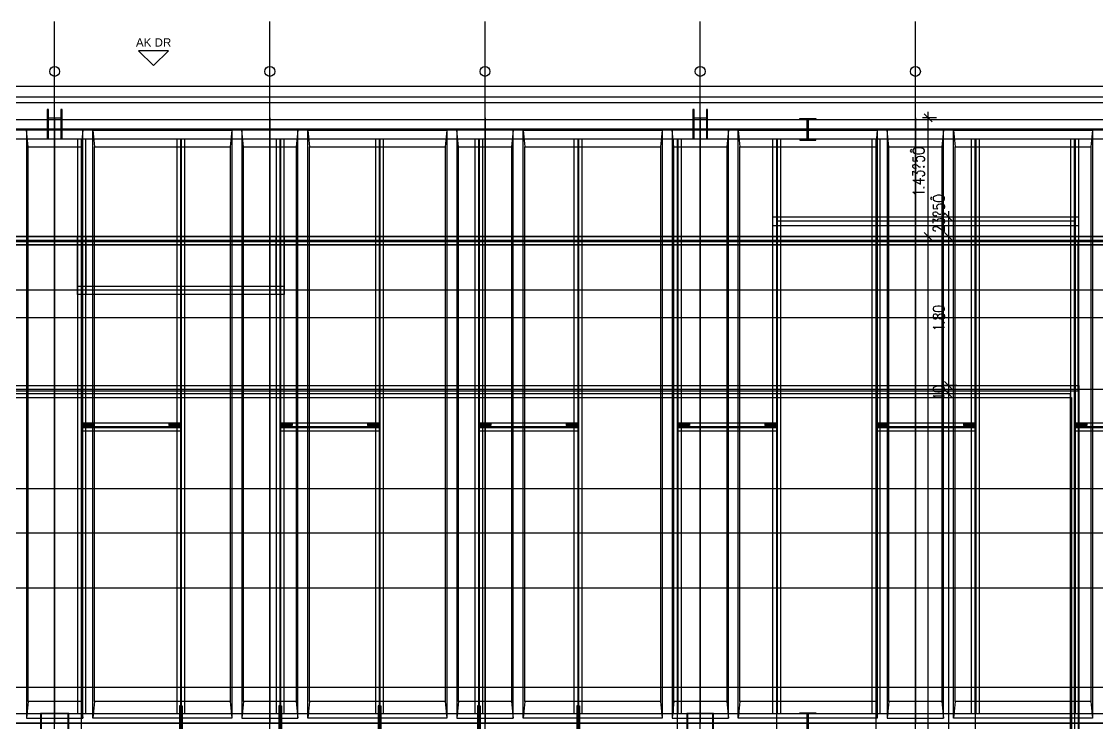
# Model space of a CAD drawing. Header units: inches. Extents: x 0 to 54693, y 0 to 31146.
# Drawn here: x 579.8 to 839.8, y 452.4 to 622.1 of the extents above; entities that cross this region are included whole.
import ezdxf
from ezdxf.lldxf.tags import DXFTag

# ---------------------------------------------------------------- set-up
doc = ezdxf.new("R2010")
doc.units = ezdxf.units.IN
doc.header["$MEASUREMENT"] = 0
doc.layers.add('Added', color=3, linetype='Continuous')
doc.styles.get("Standard").update_dxf_attribs({"font": 'arial.ttf'})
tags = doc.linetypes.add('1070_00_1200$0$SL3', pattern=[0.2, 0.1, -0.1]).pattern_tags.tags
tags[6:7] = [DXFTag(74, 4), DXFTag(75, 0), DXFTag(340, '0'), DXFTag(46, 1.0), DXFTag(50, 0.0), DXFTag(44, 0.0), DXFTag(45, 0.0)]
tags[4:5] = [DXFTag(74, 4), DXFTag(75, 0), DXFTag(340, '0'), DXFTag(46, 1.0), DXFTag(50, 0.0), DXFTag(44, 0.0), DXFTag(45, 0.0)]
tags = doc.linetypes.add('1070_00_1200$0$SP2', pattern=[0.9, 0.4, -0.2, 0.1, -0.2]).pattern_tags.tags
tags[10:11] = [DXFTag(74, 4), DXFTag(75, 0), DXFTag(340, '0'), DXFTag(46, 1.0), DXFTag(50, 0.0), DXFTag(44, 0.0), DXFTag(45, 0.0)]
tags[8:9] = [DXFTag(74, 4), DXFTag(75, 0), DXFTag(340, '0'), DXFTag(46, 1.0), DXFTag(50, 0.0), DXFTag(44, 0.0), DXFTag(45, 0.0)]
tags[6:7] = [DXFTag(74, 4), DXFTag(75, 0), DXFTag(340, '0'), DXFTag(46, 1.0), DXFTag(50, 0.0), DXFTag(44, 0.0), DXFTag(45, 0.0)]
tags[4:5] = [DXFTag(74, 4), DXFTag(75, 0), DXFTag(340, '0'), DXFTag(46, 1.0), DXFTag(50, 0.0), DXFTag(44, 0.0), DXFTag(45, 0.0)]
tags = doc.linetypes.add('1070_00_1200_Trägerrostdwg$0$SP2', pattern=[0.9, 0.4, -0.2, 0.1, -0.2]).pattern_tags.tags
tags[10:11] = [DXFTag(74, 4), DXFTag(75, 0), DXFTag(340, '0'), DXFTag(46, 1.0), DXFTag(50, 0.0), DXFTag(44, 0.0), DXFTag(45, 0.0)]
tags[8:9] = [DXFTag(74, 4), DXFTag(75, 0), DXFTag(340, '0'), DXFTag(46, 1.0), DXFTag(50, 0.0), DXFTag(44, 0.0), DXFTag(45, 0.0)]
tags[6:7] = [DXFTag(74, 4), DXFTag(75, 0), DXFTag(340, '0'), DXFTag(46, 1.0), DXFTag(50, 0.0), DXFTag(44, 0.0), DXFTag(45, 0.0)]
tags[4:5] = [DXFTag(74, 4), DXFTag(75, 0), DXFTag(340, '0'), DXFTag(46, 1.0), DXFTag(50, 0.0), DXFTag(44, 0.0), DXFTag(45, 0.0)]

msp = doc.modelspace()

# ---------------------------------------------------------------- linework, layer by layer
at = {"layer": 'Added', "linetype": '1070_00_1200$0$SP2', "lineweight": -2, "ltscale": 0.18}
for p, q in [((587.84, 47.97), (587.84, 622.06)), ((639.84, 47.97), (639.84, 622.06)), ((691.84, 47.97), (691.84, 622.06)), ((743.84, 47.97), (743.84, 622.06)), ((795.84, 47.97), (795.84, 622.06)), ((171.58, 602.5), (1094.14, 602.5)), ((587.84, 598.8), (587.84, 452.5)), ((639.84, 598.8), (639.84, 452.5)), ((691.84, 598.8), (691.84, 452.5)), ((743.84, 598.8), (743.84, 452.5)), ((795.84, 598.8), (795.84, 452.5)), ((581.04, 595.8), (581.04, 453.7)), ((594.64, 595.8), (581.04, 595.8)), ((581.44, 591.8), (581.04, 595.8)), ((594.64, 595.8), (594.24, 591.8)), ((594.64, 453.7), (594.64, 595.8)), ((597.04, 453.7), (597.04, 595.8)), ((597.04, 595.8), (630.64, 595.8)), ((597.04, 595.8), (597.44, 591.8)), ((630.64, 595.8), (630.24, 591.8)), ((630.64, 595.8), (630.64, 453.7)), ((633.04, 595.8), (633.04, 453.7)), ((646.64, 595.8), (633.04, 595.8)), ((633.44, 591.8), (633.04, 595.8)), ((646.64, 595.8), (646.24, 591.8)), ((646.64, 453.7), (646.64, 595.8)), ((649.04, 453.7), (649.04, 595.8)), ((649.04, 595.8), (682.64, 595.8)), ((649.04, 595.8), (649.44, 591.8)), ((682.64, 595.8), (682.24, 591.8)), ((682.64, 595.8), (682.64, 453.7)), ((685.04, 595.8), (685.04, 453.7)), ((698.64, 595.8), (685.04, 595.8)), ((685.44, 591.8), (685.04, 595.8)), ((698.64, 595.8), (698.24, 591.8)), ((698.64, 453.7), (698.64, 595.8)), ((701.04, 453.7), (701.04, 595.8)), ((701.04, 595.8), (734.64, 595.8)), ((701.04, 595.8), (701.44, 591.8)), ((734.64, 595.8), (734.24, 591.8)), ((734.64, 595.8), (734.64, 453.7)), ((737.04, 595.8), (737.04, 453.7)), ((750.64, 595.8), (737.04, 595.8)), ((737.44, 591.8), (737.04, 595.8)), ((750.64, 595.8), (750.24, 591.8)), ((750.64, 453.7), (750.64, 595.8)), ((753.04, 453.7), (753.04, 595.8)), ((753.04, 595.8), (786.64, 595.8)), ((753.04, 595.8), (753.44, 591.8)), ((786.64, 595.8), (786.24, 591.8)), ((786.64, 595.8), (786.64, 453.7)), ((789.04, 595.8), (789.04, 453.7)), ((802.64, 595.8), (789.04, 595.8)), ((789.44, 591.8), (789.04, 595.8)), ((802.64, 595.8), (802.24, 591.8)), ((802.64, 453.7), (802.64, 595.8)), ((805.04, 453.7), (805.04, 595.8)), ((805.04, 595.8), (838.64, 595.8)), ((805.04, 595.8), (805.44, 591.8)), ((838.64, 595.8), (838.24, 591.8)), ((838.64, 595.8), (838.64, 453.7)), ((581.44, 591.8), (594.24, 591.8)), ((581.44, 457.7), (581.44, 591.8)), ((594.24, 591.8), (594.24, 457.7)), ((597.44, 591.8), (630.24, 591.8)), ((597.44, 457.7), (597.44, 591.8)), ((630.24, 591.8), (630.24, 457.7)), ((633.44, 591.8), (646.24, 591.8)), ((633.44, 457.7), (633.44, 591.8)), ((646.24, 591.8), (646.24, 457.7)), ((649.44, 591.8), (682.24, 591.8)), ((649.44, 457.7), (649.44, 591.8)), ((682.24, 591.8), (682.24, 457.7)), ((685.44, 591.8), (698.24, 591.8)), ((685.44, 457.7), (685.44, 591.8)), ((698.24, 591.8), (698.24, 457.7)), ((701.44, 591.8), (734.24, 591.8)), ((701.44, 457.7), (701.44, 591.8)), ((734.24, 591.8), (734.24, 457.7)), ((737.44, 591.8), (750.24, 591.8)), ((737.44, 457.7), (737.44, 591.8)), ((750.24, 591.8), (750.24, 457.7)), ((753.44, 591.8), (786.24, 591.8)), ((753.44, 457.7), (753.44, 591.8)), ((786.24, 591.8), (786.24, 457.7)), ((789.44, 591.8), (802.24, 591.8)), ((789.44, 457.7), (789.44, 591.8)), ((802.24, 591.8), (802.24, 457.7)), ((805.44, 591.8), (838.24, 591.8)), ((805.44, 457.7), (805.44, 591.8)), ((838.24, 591.8), (838.24, 457.7)), ((762.34, 77.1), (762.34, 573.8)), ((834.34, 573.8), (762.34, 573.8)), ((786.34, 77.1), (786.34, 573.8)), ((810.34, 77.1), (810.34, 573.8)), ((834.34, 77.1), (834.34, 573.8)), ((1026.34, 569.1), (234.34, 569.1)), ((594.34, 77.1), (594.34, 569.1)), ((618.34, 77.1), (618.34, 569.1)), ((642.34, 76.2), (642.34, 569.1)), ((666.34, 76.2), (666.34, 569.1)), ((690.34, 76.2), (690.34, 569.1)), ((714.34, 76.2), (714.34, 569.1)), ((738.34, 76.2), (738.34, 569.1)), ((1026.34, 557.1), (234.34, 557.1)), ((171.58, 550.5), (1094.14, 550.5)), ((1026.34, 533.1), (234.34, 533.1)), ((1026.34, 509.1), (234.34, 509.1)), ((171.58, 498.5), (1094.14, 498.5)), ((1026.34, 485.1), (234.34, 485.1)), ((1026.34, 461.1), (234.34, 461.1)), ((581.44, 457.7), (581.04, 453.7)), ((594.24, 457.7), (581.44, 457.7)), ((594.24, 457.7), (594.64, 453.7)), ((597.44, 457.7), (597.04, 453.7)), ((630.24, 457.7), (597.44, 457.7)), ((630.24, 457.7), (630.64, 453.7)), ((633.44, 457.7), (633.04, 453.7)), ((646.24, 457.7), (633.44, 457.7)), ((646.24, 457.7), (646.64, 453.7)), ((649.44, 457.7), (649.04, 453.7)), ((682.24, 457.7), (649.44, 457.7)), ((682.24, 457.7), (682.64, 453.7)), ((685.44, 457.7), (685.04, 453.7)), ((698.24, 457.7), (685.44, 457.7)), ((698.24, 457.7), (698.64, 453.7)), ((701.44, 457.7), (701.04, 453.7)), ((734.24, 457.7), (701.44, 457.7)), ((734.24, 457.7), (734.64, 453.7)), ((737.44, 457.7), (737.04, 453.7)), ((750.24, 457.7), (737.44, 457.7)), ((750.24, 457.7), (750.64, 453.7)), ((753.44, 457.7), (753.04, 453.7)), ((786.24, 457.7), (753.44, 457.7)), ((786.24, 457.7), (786.64, 453.7)), ((789.44, 457.7), (789.04, 453.7)), ((802.24, 457.7), (789.44, 457.7)), ((802.24, 457.7), (802.64, 453.7)), ((805.44, 457.7), (805.04, 453.7)), ((838.24, 457.7), (805.44, 457.7)), ((838.24, 457.7), (838.64, 453.7)), ((1057.14, 452.5), (171.58, 452.5)), ((581.04, 453.7), (594.64, 453.7)), ((630.64, 453.7), (597.04, 453.7)), ((633.04, 453.7), (646.64, 453.7)), ((682.64, 453.7), (649.04, 453.7)), ((685.04, 453.7), (698.64, 453.7)), ((734.64, 453.7), (701.04, 453.7)), ((737.04, 453.7), (750.64, 453.7)), ((786.64, 453.7), (753.04, 453.7)), ((789.04, 453.7), (802.64, 453.7)), ((838.64, 453.7), (805.04, 453.7))]:
    msp.add_line(p, q, dxfattribs=at)
at = {"layer": 'Added', "linetype": 'Continuous', "lineweight": -2, "ltscale": 0.18}
for p, q in [((615.34, 615), (608.14, 615)), ((608.14, 615), (611.74, 611.4)), ((611.74, 611.4), (615.34, 615)), ((171.58, 606.4), (1059.74, 606.4)), ((1057.14, 603.8), (171.58, 603.8)), ((800.94, 598.8), (797.54, 598.8)), ((797.95, 599.79), (799.93, 597.81)), ((798.94, 47.97), (798.94, 600.2)), ((805.84, 574.8), (802.44, 574.8)), ((802.85, 575.79), (804.83, 573.81)), ((803.84, 576.2), (803.84, 74.7)), ((287.34, 570.1), (1027.34, 570.1)), ((800.94, 570.1), (797.54, 570.1)), ((797.95, 571.09), (799.93, 569.11)), ((805.84, 570.1), (802.44, 570.1)), ((802.85, 571.09), (804.83, 569.11)), ((835.14, 568.8), (286.84, 568.8)), ((1027.34, 568.1), (287.34, 568.1)), ((1027.14, 568.8), (835.14, 568.8)), ((835.14, 568.8), (835.14, 363.2)), ((835.14, 532.8), (835.14, 568.8)), ((449.34, 534.1), (835.34, 534.1)), ((805.84, 534.1), (802.44, 534.1)), ((802.85, 535.09), (804.83, 533.11)), ((802.85, 533.09), (804.83, 531.11)), ((835.34, 534.1), (835.34, 364.1)), ((449.54, 532.8), (835.14, 532.8)), ((451.14, 531.2), (833.54, 531.2)), ((833.34, 532.1), (451.34, 532.1)), ((805.84, 532.1), (802.44, 532.1)), ((833.34, 366.1), (833.34, 532.1)), ((833.54, 531.2), (833.54, 364.8))]:
    msp.add_line(p, q, dxfattribs=at)
at = {"layer": 'Added', "linetype": '1070_00_1200_Trägerrostdwg$0$SP2', "lineweight": -2, "ltscale": 0.18}
for p, q in [((586.34, 600.8), (586.04, 600.8)), ((586.04, 600.8), (586.04, 593.6)), ((586.34, 593.6), (586.34, 600.8)), ((589.64, 600.8), (589.34, 600.8)), ((589.34, 600.8), (589.34, 593.6)), ((589.64, 593.6), (589.64, 600.8)), ((742.34, 600.8), (742.04, 600.8)), ((742.04, 600.8), (742.04, 593.6)), ((742.34, 593.6), (742.34, 600.8)), ((745.64, 600.8), (745.34, 600.8)), ((745.34, 600.8), (745.34, 593.6)), ((745.64, 593.6), (745.64, 600.8)), ((562.04, 598.4), (769.64, 598.4)), ((586.04, 598.8), (589.64, 598.8)), ((742.04, 598.8), (745.64, 598.8)), ((767.94, 598.4), (767.94, 598.6)), ((767.94, 598.6), (771.74, 598.6)), ((771.74, 598.4), (767.94, 598.4)), ((769.64, 598.4), (769.64, 593.6)), ((770.04, 593.6), (770.04, 598.4)), ((770.04, 598.4), (873.64, 598.4)), ((771.74, 598.6), (771.74, 598.4)), ((562.04, 596.1), (769.64, 596.1)), ((562.04, 595.9), (769.64, 595.9)), ((770.04, 596.1), (873.64, 596.1)), ((770.04, 595.9), (873.64, 595.9)), ((769.64, 593.6), (562.04, 593.6)), ((589.64, 593.6), (586.04, 593.6)), ((595.34, 593.59), (593.34, 593.59)), ((593.34, 593.59), (593.34, 454.8)), ((594.24, 593.59), (594.24, 454.8)), ((594.44, 593.59), (594.44, 454.8)), ((595.34, 454.8), (595.34, 593.59)), ((619.34, 593.59), (617.34, 593.59)), ((617.34, 593.59), (617.34, 454.8)), ((618.24, 593.59), (618.24, 454.8)), ((618.44, 593.59), (618.44, 454.8)), ((619.34, 454.8), (619.34, 593.59)), ((643.34, 593.59), (641.34, 593.59)), ((641.34, 593.59), (641.34, 454.8)), ((642.24, 593.59), (642.24, 454.8)), ((642.44, 593.59), (642.44, 454.8)), ((643.34, 454.8), (643.34, 593.59)), ((667.34, 593.59), (665.34, 593.59)), ((665.34, 593.59), (665.34, 454.8)), ((666.24, 593.59), (666.24, 454.8)), ((666.44, 593.59), (666.44, 454.8)), ((667.34, 454.8), (667.34, 593.59)), ((691.34, 593.59), (689.34, 593.59)), ((689.34, 593.59), (689.34, 454.8)), ((690.24, 593.59), (690.24, 454.8)), ((690.44, 593.59), (690.44, 454.8)), ((691.34, 454.8), (691.34, 593.59)), ((715.34, 593.59), (713.34, 593.59)), ((713.34, 593.59), (713.34, 454.8)), ((714.24, 593.59), (714.24, 454.8)), ((714.44, 593.59), (714.44, 454.8)), ((715.34, 454.8), (715.34, 593.59)), ((739.34, 593.59), (737.34, 593.59)), ((737.34, 593.59), (737.34, 454.8)), ((738.24, 593.59), (738.24, 454.8)), ((738.44, 593.59), (738.44, 454.8)), ((739.34, 454.8), (739.34, 593.59)), ((745.64, 593.6), (742.04, 593.6)), ((763.34, 593.59), (761.34, 593.59)), ((761.34, 593.59), (761.34, 454.8)), ((762.24, 593.59), (762.24, 454.8)), ((762.44, 593.59), (762.44, 454.8)), ((763.34, 454.8), (763.34, 593.59)), ((771.74, 593.6), (767.94, 593.6)), ((767.94, 593.6), (767.94, 593.4)), ((767.94, 593.4), (771.74, 593.4)), ((873.64, 593.6), (770.04, 593.6)), ((771.74, 593.4), (771.74, 593.6)), ((787.34, 593.59), (785.34, 593.59)), ((785.34, 593.59), (785.34, 454.8)), ((786.24, 593.59), (786.24, 454.8)), ((786.44, 593.59), (786.44, 454.8)), ((787.34, 454.8), (787.34, 593.59)), ((811.34, 593.59), (809.34, 593.59)), ((809.34, 593.59), (809.34, 454.8)), ((810.24, 593.59), (810.24, 454.8)), ((810.44, 593.59), (810.44, 454.8)), ((811.34, 454.8), (811.34, 593.59)), ((835.34, 593.59), (833.34, 593.59)), ((833.34, 593.59), (833.34, 454.8)), ((834.24, 593.59), (834.24, 454.8)), ((834.44, 593.59), (834.44, 454.8)), ((835.34, 454.8), (835.34, 593.59)), ((594.44, 525.05), (618.24, 525.05)), ((594.44, 524.6), (594.44, 524.8)), ((594.44, 524.8), (597.24, 524.8)), ((597.24, 524.6), (594.44, 524.6)), ((594.44, 524.2), (594.44, 524.4)), ((594.44, 524.4), (597.24, 524.4)), ((597.24, 524.2), (594.44, 524.2)), ((594.44, 524.15), (618.24, 524.15)), ((594.44, 523.95), (618.24, 523.95)), ((618.24, 523.05), (594.44, 523.05)), ((597.24, 524.8), (597.24, 524.6)), ((597.24, 524.4), (597.24, 524.2)), ((618.24, 524.8), (615.44, 524.8)), ((615.44, 524.8), (615.44, 524.6)), ((615.44, 524.6), (618.24, 524.6)), ((618.24, 524.4), (615.44, 524.4)), ((615.44, 524.4), (615.44, 524.2)), ((615.44, 524.2), (618.24, 524.2)), ((618.24, 524.6), (618.24, 524.8)), ((618.24, 524.2), (618.24, 524.4)), ((642.44, 525.05), (666.24, 525.05)), ((642.44, 524.6), (642.44, 524.8)), ((642.44, 524.8), (645.24, 524.8)), ((645.24, 524.6), (642.44, 524.6)), ((642.44, 524.2), (642.44, 524.4)), ((642.44, 524.4), (645.24, 524.4)), ((645.24, 524.2), (642.44, 524.2)), ((642.44, 524.15), (666.24, 524.15)), ((642.44, 523.95), (666.24, 523.95)), ((666.24, 523.05), (642.44, 523.05)), ((645.24, 524.8), (645.24, 524.6)), ((645.24, 524.4), (645.24, 524.2)), ((666.24, 524.8), (663.44, 524.8)), ((663.44, 524.8), (663.44, 524.6)), ((663.44, 524.6), (666.24, 524.6)), ((666.24, 524.4), (663.44, 524.4)), ((663.44, 524.4), (663.44, 524.2)), ((663.44, 524.2), (666.24, 524.2)), ((666.24, 524.6), (666.24, 524.8)), ((666.24, 524.2), (666.24, 524.4)), ((690.44, 525.05), (714.24, 525.05)), ((690.44, 524.6), (690.44, 524.8)), ((690.44, 524.8), (693.24, 524.8)), ((693.24, 524.6), (690.44, 524.6)), ((690.44, 524.2), (690.44, 524.4)), ((690.44, 524.4), (693.24, 524.4)), ((693.24, 524.2), (690.44, 524.2)), ((690.44, 524.15), (714.24, 524.15)), ((690.44, 523.95), (714.24, 523.95)), ((714.24, 523.05), (690.44, 523.05)), ((693.24, 524.8), (693.24, 524.6)), ((693.24, 524.4), (693.24, 524.2)), ((714.24, 524.8), (711.44, 524.8)), ((711.44, 524.8), (711.44, 524.6)), ((711.44, 524.6), (714.24, 524.6)), ((714.24, 524.4), (711.44, 524.4)), ((711.44, 524.4), (711.44, 524.2)), ((711.44, 524.2), (714.24, 524.2)), ((714.24, 524.6), (714.24, 524.8)), ((714.24, 524.2), (714.24, 524.4)), ((738.44, 525.05), (762.24, 525.05)), ((738.44, 524.6), (738.44, 524.8)), ((738.44, 524.8), (741.24, 524.8)), ((741.24, 524.6), (738.44, 524.6)), ((738.44, 524.2), (738.44, 524.4)), ((738.44, 524.4), (741.24, 524.4)), ((741.24, 524.2), (738.44, 524.2)), ((738.44, 524.15), (762.24, 524.15)), ((738.44, 523.95), (762.24, 523.95)), ((762.24, 523.05), (738.44, 523.05)), ((741.24, 524.8), (741.24, 524.6)), ((741.24, 524.4), (741.24, 524.2)), ((762.24, 524.8), (759.44, 524.8)), ((759.44, 524.8), (759.44, 524.6)), ((759.44, 524.6), (762.24, 524.6)), ((762.24, 524.4), (759.44, 524.4)), ((759.44, 524.4), (759.44, 524.2)), ((759.44, 524.2), (762.24, 524.2)), ((762.24, 524.6), (762.24, 524.8)), ((762.24, 524.2), (762.24, 524.4)), ((786.44, 525.05), (810.24, 525.05)), ((786.44, 524.6), (786.44, 524.8)), ((786.44, 524.8), (789.24, 524.8)), ((789.24, 524.6), (786.44, 524.6)), ((786.44, 524.2), (786.44, 524.4)), ((786.44, 524.4), (789.24, 524.4)), ((789.24, 524.2), (786.44, 524.2)), ((786.44, 524.15), (810.24, 524.15)), ((786.44, 523.95), (810.24, 523.95)), ((810.24, 523.05), (786.44, 523.05)), ((789.24, 524.8), (789.24, 524.6)), ((789.24, 524.4), (789.24, 524.2)), ((810.24, 524.8), (807.44, 524.8)), ((807.44, 524.8), (807.44, 524.6)), ((807.44, 524.6), (810.24, 524.6)), ((810.24, 524.4), (807.44, 524.4)), ((807.44, 524.4), (807.44, 524.2)), ((807.44, 524.2), (810.24, 524.2)), ((810.24, 524.6), (810.24, 524.8)), ((810.24, 524.2), (810.24, 524.4)), ((834.44, 525.05), (858.24, 525.05)), ((834.44, 524.6), (834.44, 524.8)), ((834.44, 524.8), (837.24, 524.8)), ((837.24, 524.6), (834.44, 524.6)), ((834.44, 524.2), (834.44, 524.4)), ((834.44, 524.4), (837.24, 524.4)), ((837.24, 524.2), (834.44, 524.2)), ((834.44, 524.15), (858.24, 524.15)), ((834.44, 523.95), (858.24, 523.95)), ((858.24, 523.05), (834.44, 523.05)), ((837.24, 524.8), (837.24, 524.6)), ((837.24, 524.4), (837.24, 524.2)), ((618.24, 456.7), (618.04, 456.7)), ((618.04, 456.7), (618.04, 448.1)), ((618.24, 448.1), (618.24, 456.7)), ((618.44, 456.7), (618.64, 456.7)), ((618.44, 448.1), (618.44, 456.7)), ((618.64, 456.7), (618.64, 448.1)), ((642.24, 456.7), (642.04, 456.7)), ((642.04, 456.7), (642.04, 448.1)), ((642.24, 448.1), (642.24, 456.7)), ((642.44, 456.7), (642.64, 456.7)), ((642.44, 448.1), (642.44, 456.7)), ((642.64, 456.7), (642.64, 448.1)), ((666.24, 456.7), (666.04, 456.7)), ((666.04, 456.7), (666.04, 448.1)), ((666.24, 448.1), (666.24, 456.7)), ((666.44, 456.7), (666.64, 456.7)), ((666.44, 448.1), (666.44, 456.7)), ((666.64, 456.7), (666.64, 448.1)), ((690.24, 456.7), (690.04, 456.7)), ((690.04, 456.7), (690.04, 448.1)), ((690.24, 448.1), (690.24, 456.7)), ((690.44, 456.7), (690.64, 456.7)), ((690.44, 448.1), (690.44, 456.7)), ((690.64, 456.7), (690.64, 448.1)), ((714.24, 456.7), (714.04, 456.7)), ((714.04, 456.7), (714.04, 448.1)), ((714.24, 448.1), (714.24, 456.7)), ((714.44, 456.7), (714.64, 456.7)), ((714.44, 448.1), (714.44, 456.7)), ((714.64, 456.7), (714.64, 448.1)), ((767.94, 454.8), (767.94, 455)), ((767.94, 455), (771.74, 455)), ((771.74, 455), (771.74, 454.8)), ((562.04, 454.8), (769.64, 454.8)), ((562.04, 452.5), (769.64, 452.5)), ((584.44, 454.8), (584.44, 445.2)), ((591.24, 454.8), (584.44, 454.8)), ((584.64, 445.2), (584.64, 454.8)), ((591.04, 454.8), (591.04, 445.2)), ((591.24, 445.2), (591.24, 454.8)), ((593.34, 454.8), (595.34, 454.8)), ((617.34, 454.8), (619.34, 454.8)), ((641.34, 454.8), (643.34, 454.8)), ((665.34, 454.8), (667.34, 454.8)), ((689.34, 454.8), (691.34, 454.8)), ((713.34, 454.8), (715.34, 454.8)), ((737.34, 454.8), (739.34, 454.8)), ((740.64, 454.8), (740.64, 445.2)), ((747.04, 454.8), (740.64, 454.8)), ((740.84, 445.2), (740.84, 454.8)), ((746.84, 454.8), (746.84, 445.2)), ((747.04, 445.2), (747.04, 454.8)), ((761.34, 454.8), (763.34, 454.8)), ((771.74, 454.8), (767.94, 454.8)), ((769.64, 454.8), (769.64, 450)), ((770.04, 450), (770.04, 454.8)), ((770.04, 454.8), (873.64, 454.8)), ((770.04, 452.5), (873.64, 452.5)), ((785.34, 454.8), (787.34, 454.8)), ((809.34, 454.8), (811.34, 454.8)), ((833.34, 454.8), (835.34, 454.8))]:
    msp.add_line(p, q, dxfattribs=at)
at = {"layer": 'Added', "linetype": 'ByBlock', "lineweight": -2, "ltscale": 0.18}
for p, q in [((794.67, 590.8), (794.94, 591.18)), ((794.94, 590.43), (794.67, 590.8)), ((795.34, 591.18), (795.2, 590.99)), ((795.2, 590.99), (795.2, 590.62)), ((795.2, 590.62), (795.34, 590.43)), ((795.6, 591.36), (795.34, 591.18)), ((795.34, 590.43), (795.6, 590.24)), ((795.87, 591.46), (795.6, 591.36)), ((795.6, 590.24), (795.87, 590.15)), ((796.27, 591.55), (795.87, 591.46)), ((796.94, 591.55), (796.27, 591.55)), ((797.34, 591.46), (796.94, 591.55)), ((797.6, 591.36), (797.34, 591.46)), ((797.34, 590.15), (797.6, 590.24)), ((797.87, 591.18), (797.6, 591.36)), ((797.6, 590.24), (797.87, 590.43)), ((798, 590.99), (797.87, 591.18)), ((797.87, 590.43), (798, 590.62)), ((798, 590.62), (798, 590.99)), ((795.2, 589.31), (795.2, 588.38)), ((795.2, 588.38), (796.4, 588.28)), ((795.87, 590.15), (796.27, 590.06)), ((796.14, 588.94), (796.27, 589.22)), ((796.14, 588.66), (796.14, 588.94)), ((796.27, 588.38), (796.14, 588.66)), ((796.27, 590.06), (796.94, 590.06)), ((796.27, 589.22), (796.54, 589.4)), ((796.4, 588.28), (796.27, 588.38)), ((796.54, 589.4), (796.94, 589.5)), ((796.94, 590.06), (797.34, 590.15)), ((796.94, 589.5), (797.2, 589.5)), ((797.2, 589.5), (797.6, 589.4)), ((797.74, 588.28), (797.47, 588.19)), ((797.6, 589.4), (797.87, 589.22)), ((797.87, 588.38), (797.74, 588.28)), ((797.87, 589.22), (798, 588.94)), ((798, 588.66), (797.87, 588.38)), ((798, 588.94), (798, 588.66)), ((795.2, 587.16), (795.34, 587.44)), ((795.2, 586.88), (795.2, 587.16)), ((795.34, 586.7), (795.2, 586.88)), ((795.2, 584.83), (795.2, 585.86)), ((795.2, 585.86), (796.27, 585.3)), ((795.34, 587.44), (795.6, 587.54)), ((795.47, 586.6), (795.34, 586.7)), ((795.74, 586.51), (795.47, 586.6)), ((795.6, 587.54), (795.87, 587.54)), ((795.74, 586.6), (795.87, 586.7)), ((795.87, 586.51), (795.74, 586.51)), ((795.87, 587.54), (796.14, 587.44)), ((795.87, 586.7), (796, 586.6)), ((796, 586.6), (795.87, 586.51)), ((796.14, 587.44), (796.27, 587.35)), ((796.27, 587.35), (796.4, 587.16)), ((796.27, 585.58), (796.4, 585.76)), ((796.27, 585.3), (796.27, 585.58)), ((796.4, 587.16), (796.67, 586.98)), ((796.4, 585.76), (796.54, 585.86)), ((796.54, 585.86), (796.94, 585.95)), ((796.67, 586.98), (797.07, 586.98)), ((796.94, 585.95), (797.2, 585.95)), ((797.2, 585.95), (797.6, 585.86)), ((797.6, 585.86), (797.87, 585.67)), ((797.87, 587.07), (797.74, 586.98)), ((797.74, 586.98), (797.87, 586.88)), ((798, 586.98), (797.87, 587.07)), ((797.87, 586.88), (798, 586.98)), ((797.87, 585.67), (798, 585.39)), ((798, 585.11), (797.87, 584.83)), ((798, 585.39), (798, 585.11)), ((795.2, 583.71), (797.07, 582.78)), ((795.2, 583.71), (798, 583.71)), ((797.07, 582.78), (797.07, 584.18)), ((797.74, 584.74), (797.47, 584.64)), ((797.87, 584.83), (797.74, 584.74)), ((795.6, 580.54), (795.2, 580.82)), ((795.2, 580.82), (798, 580.82)), ((795.74, 580.35), (795.6, 580.54)), ((797.74, 581.94), (797.87, 581.84)), ((798, 581.94), (797.87, 582.03)), ((797.87, 581.84), (798, 581.94)), ((800.5, 579.88), (800.24, 579.69)), ((800.77, 579.97), (800.5, 579.88)), ((801.17, 580.06), (800.77, 579.97)), ((801.84, 580.06), (801.17, 580.06)), ((802.24, 579.97), (801.84, 580.06)), ((802.5, 579.88), (802.24, 579.97)), ((802.77, 579.69), (802.5, 579.88)), ((799.57, 579.32), (799.84, 579.69)), ((799.84, 578.94), (799.57, 579.32)), ((800.24, 579.69), (800.1, 579.5)), ((800.1, 579.5), (800.1, 579.13)), ((800.1, 579.13), (800.24, 578.94)), ((800.1, 577.82), (800.1, 576.89)), ((800.24, 578.94), (800.5, 578.76)), ((800.5, 578.76), (800.77, 578.66)), ((800.77, 578.66), (801.17, 578.57)), ((801.04, 577.45), (801.17, 577.73)), ((801.04, 577.17), (801.04, 577.45)), ((801.17, 578.57), (801.84, 578.57)), ((801.17, 577.73), (801.44, 577.92)), ((801.44, 577.92), (801.84, 578.01)), ((801.84, 578.57), (802.24, 578.66)), ((801.84, 578.01), (802.1, 578.01)), ((802.1, 578.01), (802.5, 577.92)), ((802.24, 578.66), (802.5, 578.76)), ((802.5, 578.76), (802.77, 578.94)), ((802.5, 577.92), (802.77, 577.73)), ((802.9, 579.5), (802.77, 579.69)), ((802.77, 578.94), (802.9, 579.13)), ((802.77, 577.73), (802.9, 577.45)), ((802.9, 579.13), (802.9, 579.5)), ((802.9, 577.45), (802.9, 577.17)), ((800.1, 576.89), (801.3, 576.8)), ((800.1, 575.68), (800.24, 575.96)), ((800.1, 575.4), (800.1, 575.68)), ((800.24, 575.21), (800.1, 575.4)), ((800.24, 575.96), (800.5, 576.05)), ((800.37, 575.12), (800.24, 575.21)), ((800.64, 575.02), (800.37, 575.12)), ((800.5, 576.05), (800.77, 576.05)), ((800.64, 575.12), (800.77, 575.21)), ((800.77, 575.02), (800.64, 575.02)), ((800.77, 576.05), (801.04, 575.96)), ((800.77, 575.21), (800.9, 575.12)), ((800.9, 575.12), (800.77, 575.02)), ((801.17, 576.89), (801.04, 577.17)), ((801.04, 575.96), (801.17, 575.86)), ((801.3, 576.8), (801.17, 576.89)), ((801.17, 575.86), (801.3, 575.68)), ((801.3, 575.68), (801.57, 575.49)), ((801.57, 575.49), (801.97, 575.49)), ((802.64, 576.8), (802.37, 576.7)), ((802.77, 576.89), (802.64, 576.8)), ((802.77, 575.58), (802.64, 575.49)), ((802.64, 575.49), (802.77, 575.4)), ((802.9, 577.17), (802.77, 576.89)), ((802.9, 575.49), (802.77, 575.58)), ((802.77, 575.4), (802.9, 575.49)), ((800.1, 573.34), (800.1, 574.37)), ((800.1, 574.37), (801.17, 573.81)), ((800.1, 572.13), (800.24, 572.32)), ((800.1, 571.76), (800.1, 572.13)), ((800.24, 572.32), (800.37, 572.41)), ((800.37, 572.41), (800.64, 572.5)), ((800.64, 572.5), (800.9, 572.5)), ((800.9, 572.5), (801.17, 572.41)), ((801.17, 574.09), (801.3, 574.28)), ((801.17, 573.81), (801.17, 574.09)), ((801.17, 572.41), (801.57, 572.22)), ((801.3, 574.28), (801.44, 574.37)), ((801.44, 574.37), (801.84, 574.46)), ((801.57, 572.22), (802.9, 571.29)), ((801.84, 574.46), (802.1, 574.46)), ((802.1, 574.46), (802.5, 574.37)), ((802.64, 573.25), (802.37, 573.16)), ((802.5, 574.37), (802.77, 574.18)), ((802.77, 573.34), (802.64, 573.25)), ((802.77, 574.18), (802.9, 573.9)), ((802.9, 573.62), (802.77, 573.34)), ((802.9, 573.9), (802.9, 573.62)), ((802.9, 571.29), (802.9, 572.6)), ((800.24, 571.57), (800.1, 571.76)), ((800.37, 571.48), (800.24, 571.57)), ((800.64, 571.38), (800.37, 571.48)), ((800.77, 571.38), (800.64, 571.38)), ((800.24, 553.01), (800.1, 552.73)), ((800.1, 552.73), (800.1, 552.55)), ((800.1, 552.55), (800.24, 552.27)), ((800.24, 551.24), (800.1, 550.96)), ((800.64, 553.2), (800.24, 553.01)), ((800.24, 552.27), (800.64, 552.08)), ((800.5, 551.33), (800.24, 551.24)), ((800.77, 551.33), (800.5, 551.33)), ((801.3, 553.29), (800.64, 553.2)), ((800.64, 552.08), (801.3, 551.99)), ((801.04, 551.24), (800.77, 551.33)), ((801.17, 551.05), (801.04, 551.24)), ((801.7, 553.29), (801.3, 553.29)), ((801.3, 551.99), (801.7, 551.99)), ((801.44, 551.15), (801.7, 551.33)), ((802.37, 553.2), (801.7, 553.29)), ((801.7, 551.99), (802.37, 552.08)), ((801.7, 551.33), (801.97, 551.43)), ((801.97, 551.43), (802.37, 551.43)), ((802.77, 553.01), (802.37, 553.2)), ((802.37, 552.08), (802.77, 552.27)), ((802.37, 551.43), (802.64, 551.33)), ((802.64, 551.33), (802.77, 551.24)), ((802.9, 552.73), (802.77, 553.01)), ((802.77, 552.27), (802.9, 552.55)), ((802.77, 551.24), (802.9, 550.96)), ((802.9, 552.55), (802.9, 552.73)), ((800.1, 550.96), (800.1, 550.59)), ((800.1, 550.59), (800.24, 550.31)), ((800.24, 550.31), (800.5, 550.21)), ((800.5, 550.21), (800.77, 550.21)), ((800.77, 550.21), (801.04, 550.31)), ((801.04, 550.31), (801.17, 550.49)), ((801.3, 550.68), (801.17, 551.05)), ((801.17, 550.49), (801.3, 550.87)), ((801.3, 550.87), (801.44, 551.15)), ((801.44, 550.4), (801.3, 550.68)), ((801.7, 550.21), (801.44, 550.4)), ((801.97, 550.12), (801.7, 550.21)), ((802.37, 550.12), (801.97, 550.12)), ((802.64, 550.21), (802.37, 550.12)), ((802.77, 550.31), (802.64, 550.21)), ((802.64, 549.28), (802.77, 549.19)), ((802.9, 550.59), (802.77, 550.31)), ((802.9, 549.28), (802.77, 549.37)), ((802.77, 549.19), (802.9, 549.28)), ((802.9, 550.96), (802.9, 550.59)), ((800.5, 547.88), (800.1, 548.16)), ((800.1, 548.16), (802.9, 548.16)), ((800.64, 547.69), (800.5, 547.88)), ((800.24, 533.62), (800.1, 533.34)), ((800.1, 533.34), (800.1, 533.15)), ((800.1, 533.15), (800.24, 532.87)), ((800.64, 533.8), (800.24, 533.62)), ((801.3, 533.9), (800.64, 533.8)), ((801.7, 533.9), (801.3, 533.9)), ((802.37, 533.8), (801.7, 533.9)), ((802.77, 533.62), (802.37, 533.8)), ((802.9, 533.34), (802.77, 533.62)), ((802.77, 532.87), (802.9, 533.15)), ((802.9, 533.15), (802.9, 533.34)), ((800.5, 531.28), (800.1, 531.56)), ((800.1, 531.56), (802.9, 531.56)), ((800.24, 532.87), (800.64, 532.68)), ((800.64, 531.1), (800.5, 531.28)), ((800.64, 532.68), (801.3, 532.59)), ((801.3, 532.59), (801.7, 532.59)), ((801.7, 532.59), (802.37, 532.68)), ((802.37, 532.68), (802.77, 532.87))]:
    msp.add_line(p, q, dxfattribs=at)
at = {"layer": 'Added', "linetype": '1070_00_1200$0$SL3', "lineweight": -2, "ltscale": 0.18}
for p, q in [((761.34, 574.8), (761.34, 568.1)), ((835.34, 574.8), (761.34, 574.8)), ((763.34, 568.1), (763.34, 574.8)), ((833.34, 574.8), (833.34, 568.1)), ((835.34, 568.1), (835.34, 574.8)), ((761.34, 572.8), (835.34, 572.8)), ((1027.34, 570.1), (233.34, 570.1)), ((593.34, 570.1), (595.34, 570.1)), ((593.34, 556.1), (593.34, 570.1)), ((595.34, 570.1), (595.34, 556.1)), ((641.34, 570.1), (643.34, 570.1)), ((641.34, 556.1), (641.34, 570.1)), ((643.34, 570.1), (643.34, 556.1)), ((233.34, 568.1), (1027.34, 568.1)), ((761.34, 568.1), (763.34, 568.1)), ((833.34, 568.1), (835.34, 568.1)), ((593.34, 558.1), (643.34, 558.1)), ((593.34, 556.1), (593.34, 558.1)), ((643.34, 558.1), (643.34, 556.1)), ((595.34, 556.1), (593.34, 556.1)), ((643.34, 556.1), (593.34, 556.1)), ((643.34, 556.1), (641.34, 556.1))]:
    msp.add_line(p, q, dxfattribs=at)
at = {"layer": 'Added', "linetype": 'Continuous', "lineweight": -2, "ltscale": 0.18}
for centre in [(587.84, 610), (639.84, 610), (691.84, 610), (743.84, 610), (795.84, 610)]:
    msp.add_circle(centre, 1.2, dxfattribs=at)

# ---------------------------------------------------------------- texts
at = {"layer": 'Added'}
for s, p in [('AK', (607.49, 616)), ('DR', (611.99, 616))]:
    msp.add_text(s, height=2, dxfattribs=at).set_placement(p)

doc.saveas('drawing.dxf')
